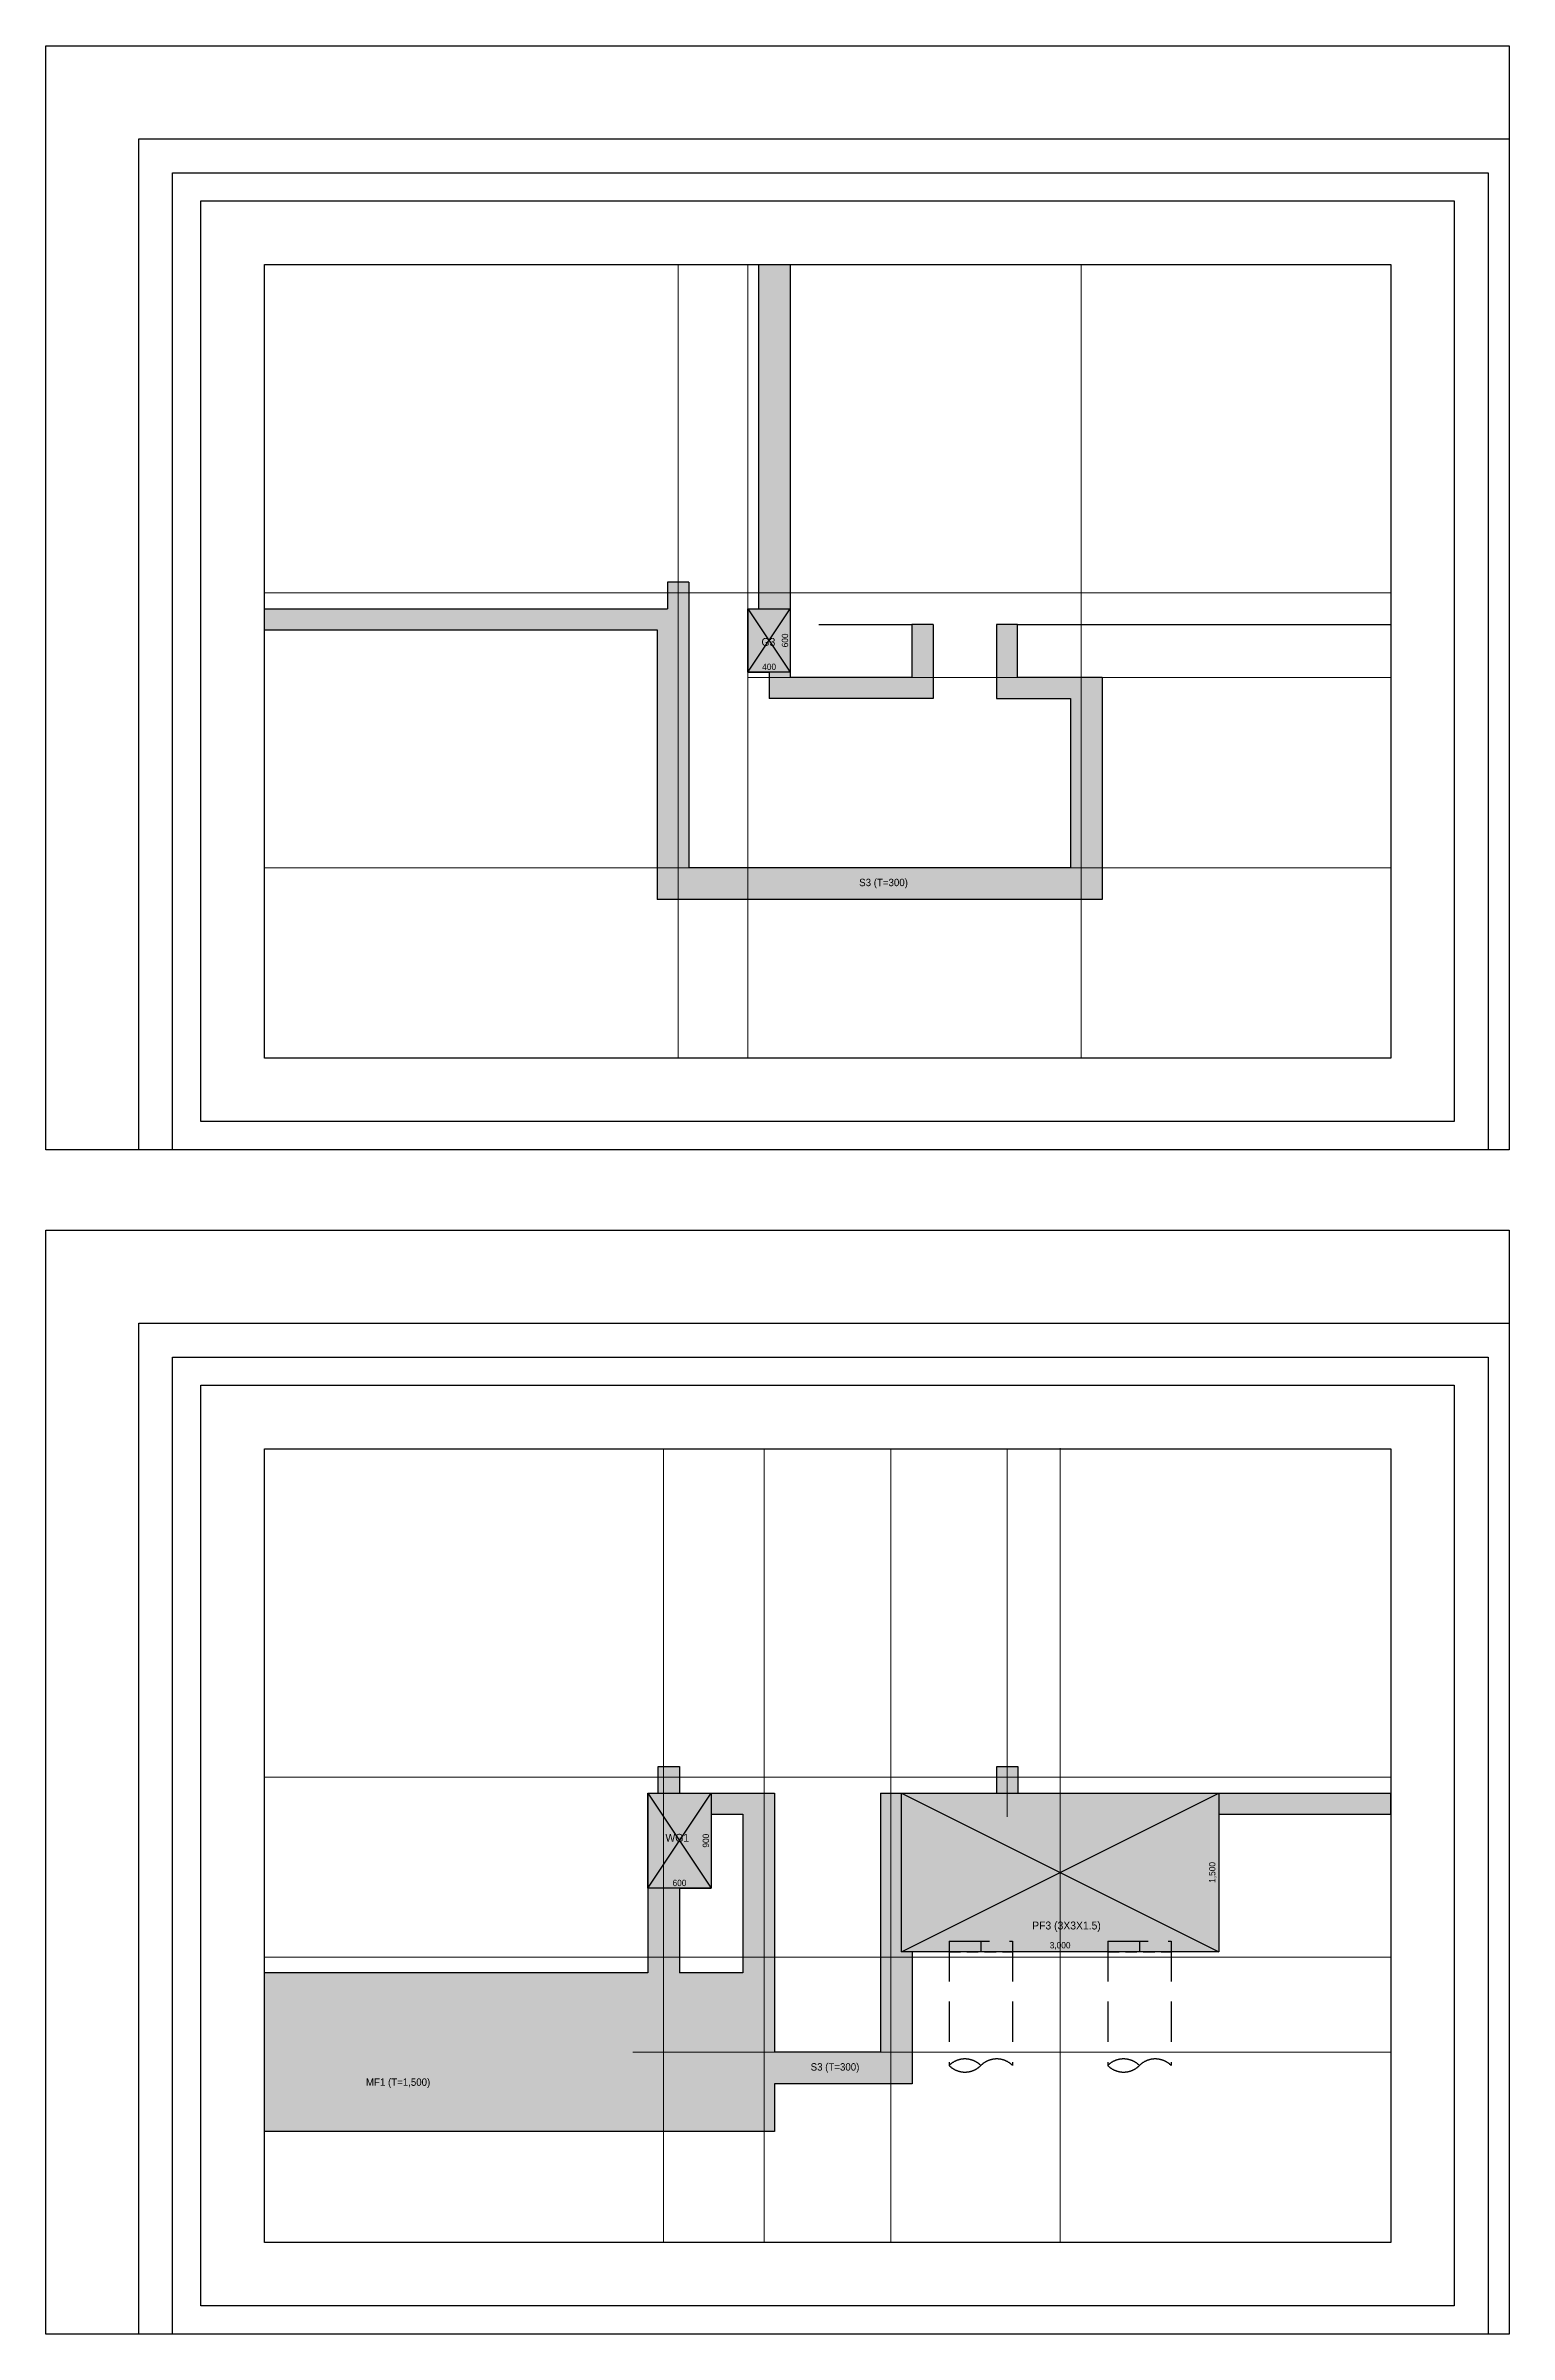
# Model space of a CAD drawing. Header units: millimetres. Extents: x 0 to 87666, y 0 to 21640.
# Drawn here: x 0 to 13840, y 0 to 21640 of the extents above; entities that cross this region are included whole.
import ezdxf
from ezdxf.enums import TextEntityAlignment as Align

# ---------------------------------------------------------------- set-up
doc = ezdxf.new("R2010")
doc.units = ezdxf.units.MM
doc.header["$LTSCALE"] = 60
for name, pattern in [('HID', [2.8, 1.8, -1]), ('HIDDEN', [9.525, 6.35, -3.175]), ('PHANTOM2', [31.75, 15.875, -3.175, 3.175, -3.175, 3.175, -3.175])]:
    doc.linetypes.add(name, pattern=pattern)
doc.layers.get('Defpoints').update_dxf_attribs({"color": 161})
for name, color, linetype in [('A-CON', 2, 'Continuous'), ('A-SITE', 3, 'PHANTOM2'), ('구조SOLID', 253, 'Continuous'), ('기초', 5, 'HIDDEN')]:
    doc.layers.add(name, color=color, linetype=linetype)
doc.layers.add('AS-HIDLINE', color=205, linetype='Continuous', plot=False)
doc.layers.add('NOPLOT', color=191, linetype='Continuous', plot=False)
doc.layers.add('CEN', color=1, linetype='Continuous', lineweight=9)
doc.styles.add('Gdim', font='Dotum.ttf')
doc.styles.add('Gtx', font='Dotum.ttf')
doc.dimstyles.new('G-Xdim', dxfattribs={"dimscale": 30, "dimtxt": 2, "dimasz": 1, "dimexe": 1.2, "dimexo": 1.2, "dimgap": 0, "dimtad": 1, "dimdec": 1, "dimdsep": 46, "dimlunit": 6, "dimtxsty": 'Gdim', "dimcen": 1, "dimse1": 1, "dimse2": 1, "dimsd1": 1, "dimsd2": 1, "dimclrd": 1, "dimclre": 1, "dimclrt": 256, "dimadec": 0, "dimazin": 0, "dimtfac": 1, "dimtdec": 1, "dimtix": 1, "dimtmove": 2, "dimatfit": 1, "dimfxl": 2, "dimtolj": 1, "dimlwd": -1, "dimlwe": -1, "dimarcsym": 0})

# ---------------------------------------------------------------- blocks, each defined once
blk = doc.blocks.new('*D19')
at = {"layer": 'Defpoints', "color": 0, "linetype": 'Continuous', "transparency": 16777216}
for p in [(-670, -1500), (2330, -1480), (2330, -1500)]:
    blk.add_point(p, dxfattribs=at)
at = {"layer": 'AS-HIDLINE', "linetype": 'Continuous', "transparency": 16777216, "insert": (830, -1444), "char_height": 60, "attachment_point": 5, "style": 'Gdim'}
blk.add_mtext('\\A1;3,000', dxfattribs=at)
blk = doc.blocks.new('*D20')
at = {"layer": 'Defpoints', "color": 0, "linetype": 'Continuous', "transparency": 16777216}
for p in [(2330, 0), (2310, 0), (2330, -1500)]:
    blk.add_point(p, dxfattribs=at)
at = {"layer": 'AS-HIDLINE', "linetype": 'Continuous', "transparency": 16777216, "insert": (2274, -750), "char_height": 60, "attachment_point": 5, "rotation": 90, "style": 'Gdim'}
blk.add_mtext('\\A1;1,500', dxfattribs=at)
blk = doc.blocks.new('*D21')
at = {"layer": 'Defpoints', "color": 0, "linetype": 'Continuous', "transparency": 16777216}
for p in [(-670, -900), (-70, -880), (-70, -900)]:
    blk.add_point(p, dxfattribs=at)
at = {"layer": 'AS-HIDLINE', "linetype": 'Continuous', "transparency": 16777216, "insert": (-370, -850), "char_height": 60, "attachment_point": 5, "style": 'Gdim'}
blk.add_mtext('\\A1;600', dxfattribs=at)
blk = doc.blocks.new('*D22')
at = {"layer": 'Defpoints', "color": 0, "linetype": 'Continuous', "transparency": 16777216}
for p in [(-70, 0), (-90, 0), (-70, -900)]:
    blk.add_point(p, dxfattribs=at)
at = {"layer": 'AS-HIDLINE', "linetype": 'Continuous', "transparency": 16777216, "insert": (-120, -450), "char_height": 60, "attachment_point": 5, "rotation": 90, "style": 'Gdim'}
blk.add_mtext('\\A1;900', dxfattribs=at)
blk = doc.blocks.new('*D23')
at = {"layer": 'Defpoints', "color": 0, "linetype": 'Continuous', "transparency": 16777216}
for p in [(-470, -600), (-70, -580), (-70, -600)]:
    blk.add_point(p, dxfattribs=at)
at = {"layer": 'AS-HIDLINE', "linetype": 'Continuous', "transparency": 16777216, "insert": (-270, -550), "char_height": 60, "attachment_point": 5, "style": 'Gdim'}
blk.add_mtext('\\A1;400', dxfattribs=at)
blk = doc.blocks.new('*D24')
at = {"layer": 'Defpoints', "color": 0, "linetype": 'Continuous', "transparency": 16777216}
for p in [(-70, 0), (-90, 0), (-70, -600)]:
    blk.add_point(p, dxfattribs=at)
at = {"layer": 'AS-HIDLINE', "linetype": 'Continuous', "transparency": 16777216, "insert": (-120, -300), "char_height": 60, "attachment_point": 5, "rotation": 90, "style": 'Gdim'}
blk.add_mtext('\\A1;600', dxfattribs=at)
blk = doc.blocks.new('A$Cf0a9e6a6')
at = {"layer": 'NOPLOT'}
for points in [[(15160, -760), (15160, -11200), (1320, -11200), (1320, -760), (15160, -760)], [(2200, -11200), (2200, -1640), (15160, -1640)], [(2520, -11200), (2520, -1960), (14960, -1960), (14960, -11200)]]:
    blk.add_lwpolyline(points, dxfattribs=at)
for points in [[(2787, -10933), (2787, -2227), (14640, -2227), (14640, -10933)], [(3387, -10333), (3387, -2827), (14040, -2827), (14040, -10333)]]:
    blk.add_lwpolyline(points, close=True, dxfattribs=at)
blk = doc.blocks.new('파일')
at = {"layer": 'NOPLOT'}
blk.add_line((371, 890, 0), (371, 790, 0), dxfattribs=at)
at = {"layer": 'NOPLOT', "linetype": 'HID'}
blk.add_line((71, 790, 0), (671, 790, 0), dxfattribs=at)
at = {"layer": '기초'}
for p, q in [((71, 890, 0), (671, 890, 0)), ((71, 890, 0), (71, -286, 0)), ((671, 890, 0), (671, -286, 0))]:
    blk.add_line(p, q, dxfattribs=at)
for centre, start, end in [((221, -436, 0), 45, 135), ((221, -136, 0), 225, 315), ((521, -436, 0), 45, 135)]:
    blk.add_arc(centre, 212, start, end, dxfattribs=at)
blk = doc.blocks.new('*U9')
at = {"layer": 'AS-HIDLINE', "linetype": 'Continuous'}
for p, q in [((-670.09, -1499.96), (2329.91, 0)), ((-670.09, 0), (2329.91, -1499.96))]:
    blk.add_line(p, q, dxfattribs=at)
blk.add_lwpolyline([(-670.09, -1499.96), (-670.09, 0), (2329.91, 0), (2329.91, -1499.96)], close=True, dxfattribs=at)
dim = blk.add_linear_dim(base=(2310.04, 0), p1=(2329.91, -1499.96), p2=(2329.91, 0), angle=90, dimstyle='G-Xdim', override={"dimtxsty": 'Gdim'}, dxfattribs=at)
dim.commit()
dim.dimension.update_dxf_attribs({"geometry": '*D20', "text_midpoint": (2274.21, -749.98)})
dim = blk.add_linear_dim(base=(2329.91, -1480.02), p1=(-670.09, -1499.96), p2=(2329.91, -1499.96), dimstyle='G-Xdim', override={"dimtxsty": 'Gdim'}, dxfattribs=at)
dim.commit()
dim.dimension.update_dxf_attribs({"geometry": '*D19', "text_midpoint": (829.91, -1444.2)})
blk = doc.blocks.new('*U10')
at = {"layer": 'AS-HIDLINE', "linetype": 'Continuous'}
for p, q in [((-670.09, -900), (-70.09, 0)), ((-670.09, 0), (-70.09, -900))]:
    blk.add_line(p, q, dxfattribs=at)
blk.add_lwpolyline([(-670.09, -900), (-670.09, 0), (-70.09, 0), (-70.09, -900)], close=True, dxfattribs=at)
dim = blk.add_linear_dim(base=(-89.96, 0), p1=(-70.09, -900), p2=(-70.09, 0), angle=90, dimstyle='G-Xdim', override={"dimtxsty": 'Gdim'}, dxfattribs=at)
dim.commit()
dim.dimension.update_dxf_attribs({"geometry": '*D22', "text_midpoint": (-120.01, -450)})
dim = blk.add_linear_dim(base=(-70.09, -880.06), p1=(-670.09, -900), p2=(-70.09, -900), dimstyle='G-Xdim', override={"dimtxsty": 'Gdim'}, dxfattribs=at)
dim.commit()
dim.dimension.update_dxf_attribs({"geometry": '*D21', "text_midpoint": (-370.09, -850.02)})
blk = doc.blocks.new('*U11')
at = {"layer": 'AS-HIDLINE', "linetype": 'Continuous'}
for p, q in [((-470.09, -600), (-70.09, 0)), ((-470.09, 0), (-70.09, -600))]:
    blk.add_line(p, q, dxfattribs=at)
blk.add_lwpolyline([(-470.09, -600), (-470.09, 0), (-70.09, 0), (-70.09, -600)], close=True, dxfattribs=at)
dim = blk.add_linear_dim(base=(-89.96, 0), p1=(-70.09, -600), p2=(-70.09, 0), angle=90, dimstyle='G-Xdim', override={"dimtxsty": 'Gdim'}, dxfattribs=at)
dim.commit()
dim.dimension.update_dxf_attribs({"geometry": '*D24', "text_midpoint": (-120.01, -300)})
dim = blk.add_linear_dim(base=(-70.09, -580.06), p1=(-470.09, -600), p2=(-70.09, -600), dimstyle='G-Xdim', override={"dimtxsty": 'Gdim'}, dxfattribs=at)
dim.commit()
dim.dimension.update_dxf_attribs({"geometry": '*D23', "text_midpoint": (-270.09, -550.02)})

msp = doc.modelspace()

# ---------------------------------------------------------------- hatches: boundary and pattern name
at = {"layer": '구조SOLID'}
h = msp.add_hatch(color=256, dxfattribs=at)
h.dxf.hatch_style = 1
h.paths.add_polyline_path([(8391, 16167), (8191, 16167), (8191, 15667), (7041, 15667), (7041, 19573), (6741, 19573), (6741, 16317), (6641, 16317), (6641, 15717), (6841, 15717), (6841, 15467), (8391, 15467)])
h = msp.add_hatch(color=256, dxfattribs=at)
h.dxf.hatch_style = 1
h.paths.add_polyline_path([(9991, 15667), (9191, 15667), (9191, 16167), (8991, 16167), (8991, 15467), (9691, 15467), (9691, 13867), (6081, 13867), (6081, 16567), (5881, 16567), (5881, 16317), (2067, 16317), (2067, 16117), (5781, 16117), (5781, 13567), (9991, 13567)])
h = msp.add_hatch(color=256, dxfattribs=at)
h.dxf.hatch_style = 1
h.paths.add_polyline_path([(2067, 1917), (2067, 3417), (5693, 3417), (5693, 5117), (5793, 5117), (5793, 5367), (5993, 5367), (5993, 5117), (6893, 5117), (6893, 2667), (7893, 2667), (7893, 5117), (8993, 5117), (8993, 5367), (9193, 5367), (9193, 5117), (12720, 5117), (12720, 4917), (11093, 4917), (11093, 3617), (8193, 3617), (8193, 2367), (6893, 2367), (6893, 1917)])
h.paths.add_polyline_path([(6293, 4917), (6593, 4917), (6593, 3417), (5993, 3417), (5993, 4217), (6293, 4217)], flags=16)

# ---------------------------------------------------------------- linework, layer by layer
at = {"layer": 'A-CON'}
for p, q in [((6741, 19573), (6741, 16317)), ((7041, 19573), (7041, 15667)), ((6081, 16567), (5881, 16567)), ((5881, 16567), (5881, 16317)), ((6081, 16567), (6081, 13867)), ((2067, 16317), (5881, 16317)), ((6641, 16317), (6641, 15717)), ((6641, 16317), (6741, 16317)), ((2067, 16117), (5781, 16117)), ((5781, 16117), (5781, 13567)), ((8391, 16167, 0), (8191, 16167, 0)), ((8191, 16167, 0), (8191, 15667)), ((8391, 16167, 0), (8391, 15467)), ((9191, 16167, 0), (8991, 16167, 0)), ((8991, 16167, 0), (8991, 15467)), ((9191, 15667), (9191, 16167, 0)), ((6641, 15717), (6841, 15717)), ((6841, 15717), (6841, 15467, 0)), ((8191, 15667), (7041, 15667, 0)), ((9991, 15667), (9191, 15667)), ((9991, 15667), (9991, 13567)), ((8391, 15467), (6841, 15467, 0)), ((8991, 15467), (9691, 15467)), ((9691, 15467), (9691, 13867)), ((9691, 13867), (6081, 13867, 0)), ((9991, 13567), (5781, 13567, 0)), ((5793, 5117), (5793, 5367)), ((5793, 5367), (5993, 5367)), ((5993, 5367), (5993, 5117)), ((8993, 5117), (8993, 5367)), ((8993, 5367), (9193, 5367)), ((9193, 5367), (9193, 5117)), ((5693, 5117), (5693, 3417)), ((5693, 5117), (5793, 5117)), ((5993, 5117), (6893, 5117)), ((6893, 5117), (6893, 2667)), ((7893, 5117), (7893, 2667)), ((7893, 5117), (8993, 5117)), ((9193, 5117), (12720, 5117)), ((6293, 4917), (6293, 4217)), ((6293, 4917), (6593, 4917)), ((6593, 4917), (6593, 3417)), ((11093, 4917), (12720, 4917)), ((11093, 4917), (11093, 3617)), ((5993, 4217), (5993, 3417)), ((5993, 4217), (6293, 4217)), ((8193, 3617), (8193, 2367)), ((11093, 3617), (8193, 3617)), ((5693, 3417), (2067, 3417, 0)), ((6593, 3417, 0), (5993, 3417)), ((7893, 2667), (6893, 2667, 0)), ((8193, 2367), (6893, 2367, 0)), ((6893, 2367), (6893, 1917)), ((6893, 1917, 0), (2067, 1917, 0))]:
    msp.add_line(p, q, dxfattribs=at)
at = {"layer": 'A-SITE', "linetype": 'Continuous'}
msp.add_lwpolyline([(7311, 16167), (8191, 16167)], dxfattribs=at)
at = {"layer": 'A-SITE', "linetype": 'Continuous', "elevation": 0}
msp.add_lwpolyline([(9191, 16167), (12720, 16167)], dxfattribs=at)
at = {"layer": 'CEN'}
for p, q in [((5981, 19573), (5981, 12067)), ((6641, 19573), (6641, 12067)), ((9791, 19573), (9791, 12067)), ((2067, 16467), (12720, 16467)), ((12720, 15667), (6641, 15667)), ((2067, 13867), (12720, 13867)), ((5843, 867), (5843, 8373)), ((6793, 867), (6793, 8373)), ((7993, 867), (7993, 8373)), ((9093, 8373), (9093, 4892)), ((9593, 872), (9593, 8378)), ((2067, 5267), (12720, 5267)), ((2067, 3567), (12720, 3567)), ((5553, 2667), (12720, 2667))]:
    msp.add_line(p, q, dxfattribs=at)
at = {"layer": '구조SOLID'}
for p, q in [((12720, 4917), (12720, 5117)), ((2067, 1917, 0), (2067, 3417, 0))]:
    msp.add_line(p, q, dxfattribs=at)

# ---------------------------------------------------------------- block references
at = {"layer": 'AS-HIDLINE', "linetype": 'Continuous'}
for name, p in [('*U11', (7111, 16317)), ('*U10', (6363, 5117)), ('*U9', (8763, 5117))]:
    msp.add_blockref(name, p, dxfattribs=at)
at = {"layer": 'NOPLOT'}
for p in [(-1320, 22400), (-1320, 11200)]:
    msp.add_blockref('A$Cf0a9e6a6', p, dxfattribs=at)
at = {"layer": '기초'}
for p in [(8472, 2827, 0), (9972, 2827, 0)]:
    msp.add_blockref('파일', p, dxfattribs=at)

# ---------------------------------------------------------------- texts
at = {"layer": 'AS-HIDLINE', "linetype": 'Continuous'}
for s, style, p in [('G3', 'Gtx', (6834, 16002)), ('WG1', 'Gtx', (5972, 4694)), ('PF3 (3X3X1.5)', 'Gdim', (9653, 3865))]:
    msp.add_text(s, height=75, dxfattribs=dict(at, style=style)).set_placement(p, align=Align.MIDDLE_CENTER)
at = {"layer": 'AS-HIDLINE', "linetype": 'ByBlock', "style": 'Gtx'}
for s, p in [('S3 (T=300)', (7923, 13728)), ('MF1 (T=1,500)', (3332, 2384)), ('S3 (T=300)', (7464, 2528))]:
    msp.add_text(s, height=70, dxfattribs=at).set_placement(p, align=Align.MIDDLE_CENTER)

doc.saveas('drawing.dxf')
